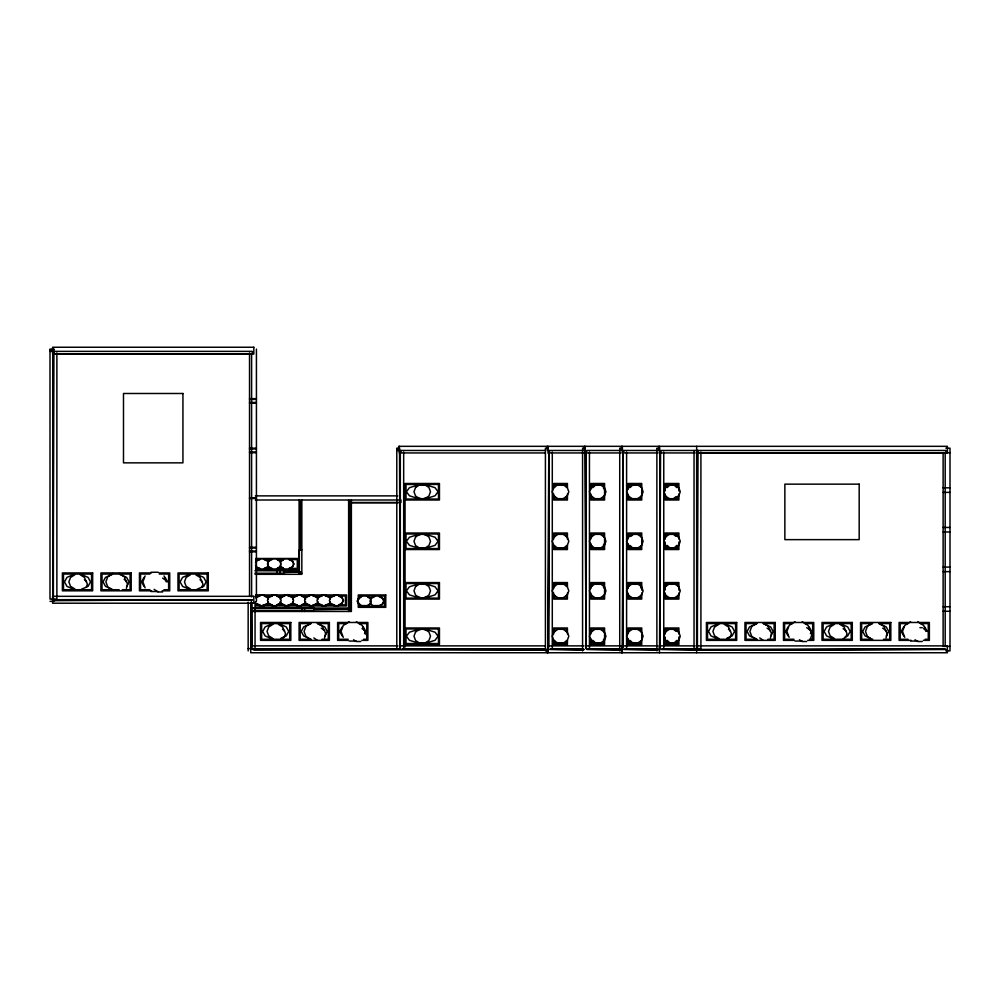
<?xml version="1.0" encoding="UTF-8"?>
<svg xmlns="http://www.w3.org/2000/svg" width="1000" height="1000" viewBox="0 0 1000 1000"><rect width="100%" height="100%" fill="white"/><g stroke="black" fill="none" stroke-linecap="round" stroke-linejoin="round"><path stroke-width="1.5" d="M86.275 587.388L87.35 584.225L86.275 581.062L84.4 579.75M126.35 588.35L127.613 584.637L126.35 580.913L124.15 579.375M201.875 587.388L202.95 584.225L201.875 581.062L200 579.75M324.513 637.9L325.775 634.175L324.513 630.45L321.213 628.15M770.387 637.9L771.65 634.175L770.387 630.45L767.087 628.15M810.462 638.862L811.912 634.587L810.462 630.312L806.663 627.663M885.987 637.9L887.25 634.175L885.987 630.45L882.688 628.15M145.113 575.925L142.875 581.875L145.113 587.837M255.487 562.913L256.363 560.75L259.8 558.75L264.05 558.75L267.488 560.75L268.375 562.913M268.375 565.075L267.488 567.225L264.05 569.225L259.8 569.225L256.363 567.225L255.487 565.075M280.25 562.913L281.125 560.75L284.575 558.75L288.825 558.75L292.262 560.75L293.575 563.987L292.262 567.225L288.825 569.225L284.575 569.225L281.125 567.225L280.25 565.075M268.375 601.538L267.488 603.7L264.05 605.7L259.8 605.7L256.363 603.7M280.25 599.375L281.125 597.225L284.575 595.225L288.825 595.225L292.262 597.225L293.575 600.462L292.262 603.7L288.825 605.7L284.575 605.7L281.125 603.7L280.25 601.538M292.638 599.375L293.512 597.225L296.962 595.225L301.212 595.225L304.65 597.225L305.525 599.375M305.525 601.538L304.65 603.7L301.212 605.7L296.962 605.7L293.512 603.7L292.638 601.538M317.913 601.538L317.038 603.7L313.6 605.7L309.337 605.7L305.9 603.7L304.587 600.462L305.9 597.225L309.337 595.225L313.6 595.225L317.038 597.225L317.913 599.375M330.3 601.538L329.425 603.7L325.975 605.7L321.725 605.7L318.288 603.7L316.975 600.462L318.288 597.225L321.725 595.225L325.975 595.225L329.425 597.225L330.3 599.375M371.325 601.15L370.012 604.388L366.575 606.388L362.325 606.388L358.888 604.388L357.575 601.15L358.888 597.913L362.325 595.913M126.587 586.4L129.075 581.875L126.587 577.362L120.075 574.562M144.05 577.362L141.575 581.875L144.05 586.4M324.75 635.938L327.238 631.425L324.75 626.9L318.238 624.1M342.225 626.9L339.738 631.425L342.225 635.938M364.525 633.688L365.775 631.425L363.288 626.9M770.625 635.938L773.112 631.425L770.625 626.9L764.112 624.1M788.088 626.9L785.6 631.425L788.088 635.938M810.4 633.688L811.637 631.425L809.15 626.9M886.225 635.938L888.713 631.425L886.225 626.9L879.712 624.1M903.688 626.9L901.2 631.425L903.688 635.938M592.587 487.7L594.7 486.037M629.738 487.7L631.85 486.037M666.9 487.7L669.013 486.037M673.975 498.288L676.087 496.625M630.8 536.413L632.9 534.738M675.025 547L677.138 545.325M675.025 641.95L677.138 640.288M281.637 638.875L284.438 636.925L285.512 633.763L284.438 630.6L282.575 629.3M727.5 638.875L730.312 636.925L731.388 633.763L730.312 630.6L728.438 629.3M843.1 638.875L845.913 636.925L846.988 633.763L845.913 630.6L843.1 628.65M74.85 574.763L70.525 577.475L68.863 581.875L70.525 586.275L74.85 589M112.912 573.5L107.812 576.7L105.875 581.875L107.812 587.062L112.912 590.262M190.45 574.763L186.112 577.475L184.462 581.875L186.112 586.275L190.45 589M273.012 624.3L268.688 627.025L267.038 631.425L268.688 635.825L273.012 638.538M311.075 623.05L305.988 626.25L304.037 631.425L305.988 636.6L311.075 639.8M349.137 621.788L343.275 625.462L341.037 631.425L343.275 637.375M718.888 624.3L714.562 627.025L712.9 631.425L714.562 635.825L718.888 638.538M756.95 623.05L751.85 626.25L749.912 631.425L751.85 636.6L756.95 639.8M795 621.788L789.15 625.462L786.912 631.425L789.15 637.375M834.475 624.3L830.15 627.025L828.5 631.425L830.15 635.825L834.475 638.538M872.537 623.05L867.45 626.25L865.5 631.425L867.45 636.6L872.537 639.8M910.6 621.788L904.75 625.462L902.513 631.425L904.75 637.375M256.363 597.225L259.8 595.225L264.05 595.225L267.488 597.225L268.375 599.375M374.712 595.913L371.262 597.913L369.95 601.15L371.262 604.388L374.712 606.388L378.963 606.388L382.4 604.388L383.713 601.15L382.4 597.913L378.963 595.913M256.025 561.237L259.675 559.538M268.412 561.237L272.062 559.538M264.175 568.438L267.825 566.737M280.8 561.237L283.225 560.112M277.787 567.875L280.212 566.737M288.95 568.438L292.6 566.737L293.988 563.987L292.6 561.237L288.95 559.538M256.025 597.712L259.675 596.013M268.412 597.712L272.062 596.013M264.175 604.913L266.613 603.775M280.8 597.712L284.438 596.013M276.562 604.913L280.212 603.212M293.188 597.712L296.825 596.013M288.95 604.913L292.6 603.212M305.562 597.712L309.212 596.013M301.337 604.913L303.762 603.775M317.95 597.712L321.6 596.013M313.725 604.913L317.362 603.212M330.337 597.712L333.988 596.013M326.112 604.913L329.75 603.212M338.488 604.913L342.137 603.212L343.537 600.462L342.137 597.712L338.488 596.013M360.975 597.263L358.55 598.4L357.15 601.15L358.55 603.9L360.975 605.025M370.938 598.4L374.575 596.7M367.925 605.025L370.35 603.9M73.5 574.562L66.988 577.362L64.5 581.875L66.988 586.4L73.5 589.2M112.037 574.562L105.525 577.362L103.038 581.875L105.525 586.4L112.037 589.2M81.55 589.2L88.05 586.4L90.538 581.875L88.05 577.362L81.55 574.562M189.1 574.562L182.587 577.362L180.1 581.875L182.587 586.4L189.1 589.2M197.138 589.2L203.65 586.4L206.137 581.875L203.65 577.362L197.138 574.562M271.663 624.1L265.15 626.9L262.675 631.425L265.15 635.938L271.663 638.737M310.2 624.1L303.688 626.9L301.2 631.425L303.688 635.938L308.9 638.175M281.012 638.175L286.225 635.938L288.712 631.425L286.225 626.9L279.713 624.1M717.537 624.1L711.025 626.9L708.538 631.425L711.025 635.938L717.537 638.737M756.075 624.1L749.562 626.9L747.075 631.425L749.562 635.938L756.075 638.737M726.888 638.175L732.087 635.938L734.575 631.425L732.087 626.9L725.588 624.1M833.138 624.1L826.625 626.9L824.137 631.425L826.625 635.938L833.138 638.737M871.663 624.1L865.15 626.9L862.675 631.425L865.15 635.938L870.362 638.175M845.088 637.062L847.688 635.938L850.175 631.425L847.688 626.9L841.175 624.1M54.125 349.1L50 349.1L50 599.087L56.875 599.087L56.875 352.938M50 349.862L54.125 349.862M50 351.375L252.288 351.375L252.288 353.85L54.125 353.85L54.125 351.375M249.537 398.65L256.425 398.65M249.537 399.4L256.425 399.4M249.537 402.425L256.425 402.425M249.537 403.188L256.425 403.188M249.537 448.188L256.425 448.188M399.538 448.188L396.788 448.188L396.788 648.625M545.413 448.188L548.162 448.188M582.575 448.188L585.325 448.188M619.725 448.188L622.475 448.188M656.875 448.188L659.638 448.188M945.875 448.188L950 448.188L950 650.9L945.875 650.9M249.537 448.95L256.425 448.95M396.788 448.95L399.538 448.95M396.788 450.462L544.9 450.462M583.6 450.462L549.538 450.462L549.538 452.938L583.6 452.938M585.325 450.462L585.938 648.625L585.188 446.325M620.763 450.462L586.7 450.462L586.7 452.938L620.763 452.938M657.913 450.462L623.85 450.462L623.85 452.938L657.913 452.938M400.312 451.838L400.312 647.25M623.25 451.838L623.25 647.25M249.537 451.975L256.425 451.975M249.537 452.725L256.425 452.725M943.125 452.725L950 452.725M544.9 452.938L400.913 452.938L400.913 450.462M695.075 452.938L661.012 452.938L661.012 450.462L945.875 450.462L945.875 452.938L698.162 452.938L698.162 450.462M696.65 453.212L947.387 453.212L947.387 446.325L398.65 446.325L398.65 450.462M558.6 485.2L562.513 485.2M595.75 485.2L599.663 485.2M632.9 485.2L636.812 485.2M670.062 485.2L673.975 485.2M943.125 487.825L950 487.825M943.125 492.362L950 492.362M255.425 495.875L397.788 495.875M249.537 497.725L256.425 497.725M420.15 498.288L417.362 498.288L409.45 495.788L406.425 491.737L409.45 487.7L417.362 485.2L427.137 485.2L435.05 487.7L438.075 491.737L435.05 495.788L427.137 498.288L424.338 498.288M249.537 498.488L256.425 498.488M255.387 500L400.913 500L400.913 502.475L349.825 502.475M405.05 500L439.45 500L439.45 483.488L405.05 483.488L405.05 647.05M349.812 502.75L397.788 502.75M943.125 527.45L950 527.45M943.125 532L950 532M405.05 533.025L439.45 533.025L439.45 549.538L405.05 549.538M420.15 534.738L417.362 534.738L409.45 537.238L406.425 541.287L409.45 545.325L417.362 547.825L427.137 547.825L435.05 545.325L438.075 541.287L435.05 537.238L427.137 534.738L424.338 534.738M249.537 547.275L256.425 547.275M558.6 547.825L562.513 547.825M595.75 547.825L599.663 547.825M632.9 547.825L636.812 547.825M670.062 547.825L673.975 547.825M249.537 548.025L256.425 548.025M301.837 549.812L299.363 549.812L299.363 573.212L301.837 573.212M249.537 551.05L256.425 551.05M249.537 551.812L256.425 551.812M256.837 559.587L259.95 559.587M264.613 559.587L270.837 559.587M277.062 559.587L283.288 559.587M289.513 559.587L297.288 559.587L297.288 568.4L289.513 568.4M943.125 567.087L950 567.087M256.837 568.4L259.95 568.4M264.613 568.4L270.837 568.4M277.062 568.4L283.288 568.4M254.913 570.737L298.738 570.875M943.125 571.625L950 571.625M283.675 571.838L300.738 571.912L283.675 572.525M150.963 572.25L158.2 572.25M283.675 572.25L300.738 572.25M151.562 572.938L139.45 572.938L139.45 590.825L151.562 590.825M159.125 572.938L169.725 572.938L169.725 590.825L162.15 590.825M254.913 573.212L283.675 573.212L283.675 570.737M149.913 574.038L140.55 574.038L140.55 589.725L149.913 589.725M159.262 574.038L168.625 574.038L168.625 589.725L163.95 589.725M255.05 574.312L301.837 574.312L301.837 500M405.05 582.575L439.45 582.575L439.45 599.087L405.05 599.087M558.6 584.288L562.513 584.288M595.75 584.288L599.663 584.288M632.9 584.288L636.812 584.288M670.062 584.288L673.975 584.288M351.375 586.975L348.9 586.975L348.9 610.363L351.375 610.363M119.175 589.725L102.013 589.725L102.013 574.038L130.087 574.038L130.087 589.725L122.287 589.725M150.963 591.512L158.2 591.512M162.638 591.975L157.938 591.975L154.137 589.325M256.837 596.05L259.95 596.05M264.613 596.05L272.387 596.05M277.05 596.05L284.825 596.05M287.925 596.05L297.262 596.05M301.925 596.05L309.7 596.05M312.812 596.05L322.137 596.05M325.25 596.05L334.575 596.05M339.237 596.05L345.462 596.05L345.462 604.862L339.237 604.862M420.15 597.375L417.362 597.375L409.45 594.875L406.425 590.825L409.45 586.788L417.362 584.288L427.137 584.288L435.05 586.788L438.075 590.825L435.05 594.875L427.137 597.375L424.338 597.375M50 601.35L54.125 601.35M256.837 604.862L259.95 604.862M263.05 604.862L272.387 604.862M277.05 604.862L284.825 604.862M287.925 604.862L297.262 604.862M301.925 604.862L309.7 604.862M312.812 604.862L322.137 604.862M325.25 604.862L334.575 604.862M362.2 605.6L366.7 605.6M374.575 605.6L379.087 605.6L382.738 603.9L384.125 601.15L382.738 598.4L379.087 596.7M943.125 606.725L950 606.725M253.4 607.888L313.95 607.888L313.95 610.363L253.4 610.363M252.288 608.025L351.375 608.025M350.275 608.987L313.95 608.987L350.275 609.075L313.95 609.675M313.95 609.4L350.275 609.4M943.125 611.263L950 611.263M252.288 611.462L351.375 611.462L351.375 500M311.1 623.575L300.188 623.575L300.188 639.263L311.1 639.263M317.337 623.575L328.263 623.575L328.263 639.263L322.013 639.263M346.512 623.575L338.713 623.575L338.713 639.263L348.075 639.263M358.988 623.575L366.788 623.575L366.788 639.263L363.675 639.263M756.975 623.575L746.05 623.575L746.05 639.263L756.975 639.263M763.213 623.575L774.125 623.575L774.125 639.263L767.887 639.263M792.387 623.575L784.587 623.575L784.587 639.263L793.95 639.263M804.862 623.575L812.663 623.575L812.663 639.263L809.538 639.263M872.575 623.575L861.65 623.575L861.65 639.263L872.575 639.263M878.812 623.575L889.725 623.575L889.725 639.263L883.487 639.263M907.987 623.575L900.188 623.575L900.188 639.263L907.987 639.263M920.462 623.575L928.263 623.575L928.263 639.263L925.138 639.263M919.912 627.663L922.262 627.663M405.05 627.987L439.45 627.987L439.45 644.5L405.05 644.5M420.15 629.7L417.362 629.7L409.45 632.2L406.425 636.237L409.45 640.288L417.362 642.788L427.137 642.788L435.05 640.288L438.075 636.237L435.05 632.2L427.137 629.7L424.338 629.7M348.212 640.362L337.612 640.362L337.612 622.475L367.887 622.475L367.887 640.362L361.838 640.362M794.087 640.362L783.487 640.362L783.487 622.475L813.763 622.475L813.763 640.362L807.712 640.362M911.188 640.362L899.087 640.362L899.087 622.475L929.362 622.475L929.362 640.362L923.3 640.362M349.137 641.05L356.375 641.05M795 641.05L802.237 641.05M910.6 641.05L917.837 641.05M360.8 641.513L356.1 641.513L353.575 639.75M806.663 641.513L801.975 641.513L799.438 639.75M922.262 641.513L917.575 641.513L915.037 639.75M558.6 642.788L562.513 642.788M595.75 642.788L599.663 642.788M632.9 642.788L636.812 642.788M670.062 642.788L673.975 642.788M250.775 645.875L397.788 645.875M399.4 645.875L544.875 645.875M583.575 645.875L548.025 645.875L548.025 652.75M585.188 645.875L620.725 645.875M657.887 645.875L622.337 645.875L622.337 652.75M695.037 645.875L659.5 645.875L659.5 652.75M696.65 645.875L947.387 645.875L947.387 652.75L250.775 652.75L250.912 602.175M943.125 646.35L950 646.35M248.162 648.625L255.05 648.625L255.05 602.175M545.062 649.225L402.287 649.225L545.062 649.587M583.825 649.225L550.913 649.225L583.825 649.587M620.988 649.225L588.075 649.225L620.988 649.587M658.138 649.225L625.225 649.225L658.138 649.587M696.787 649.225L662.387 649.225L696.787 649.587M544.9 649.375L252.288 649.375L544.9 650M583.6 649.375L549.538 649.375L583.6 650M620.763 649.375L586.7 649.375L620.763 650M657.913 649.375L623.85 649.375L657.913 650M696.612 649.375L661.012 649.375L696.612 650M545.413 650.138L548.162 650.138M548.162 650.9L545.413 650.9L545.413 448.95M367.925 597.263L370.35 598.4M277.787 560.112L280.212 561.237M280.8 566.737L283.225 567.875M264.175 559.538L267.825 561.237M268.412 566.737L272.062 568.438M326.112 596.013L329.75 597.712M256.025 566.737L259.675 568.438M330.337 603.212L333.988 604.913M313.725 596.013L317.362 597.712M319.163 603.775L321.6 604.913M301.337 596.013L304.988 597.712M305.562 603.212L309.212 604.913M288.95 596.013L292.6 597.712M294.4 603.775L296.825 604.913M276.562 596.013L280.212 597.712M280.8 603.212L284.438 604.913M264.175 596.013L267.825 597.712M268.412 603.212L272.062 604.913M257.238 603.775L259.675 604.913M366.575 595.913L370.012 597.913L370.887 600.062M917.837 621.788L923.7 625.462L925.925 631.425M878.838 623.05L883.925 626.25L885.875 631.425M839.825 624.3L844.163 627.025L845.812 631.425M802.237 621.788L808.1 625.462L809.887 630.237M763.238 623.05L768.325 626.25L770.275 631.425M724.237 624.3L728.562 627.025L730.212 631.425M356.375 621.788L362.225 625.462L364.012 630.237M317.362 623.05L322.463 626.25L323.913 630.125M278.363 624.3L282.688 627.025L284.35 631.425M195.8 574.763L200.125 577.475L201.775 581.875M119.2 573.5L124.288 576.7L126.237 581.875M80.2 574.763L84.525 577.475L86.175 581.875M923.525 628.55L926.062 630.312M759.7 637.9L763 640.2M362.062 628.55L364.6 630.312L366.05 634.587M313.825 637.9L317.137 640.2M162.638 578.125L166.425 580.763M675.025 486.037L677.138 487.7M673.975 534.738L676.087 536.413M666.9 545.325L669.013 547M629.738 545.325L631.85 547M673.975 629.7L676.087 631.362M666.9 640.288L669.013 641.95M629.738 640.288L631.85 641.95M592.587 640.288L594.7 641.95M924.75 626.9L927.237 631.425M165.125 577.362L167.6 581.875M164.062 575.925L166.3 581.875M945.188 452.713L945.188 646.375M943.125 452.762L943.125 646.325M700.913 452.025L700.913 648.625L694.038 648.625L694.038 450.462M697.412 450.462L697.412 648.625M696.65 446.325L696.65 652.75M678.9 490.988L678.9 483.488L665.138 483.488L665.138 490.988M678.9 494L678.9 500L665.138 500L665.138 494M678.9 539.038L678.9 533.025L665.138 533.025L665.138 539.038M678.9 542.038L678.9 549.538L665.138 549.538L665.138 542.038M678.9 590.075L678.9 582.575L665.138 582.575L665.138 590.075M678.9 593.075L678.9 599.087L665.138 599.087L665.138 593.075M678.9 633.987L678.9 627.987L665.138 627.987L665.138 633.987M678.9 636.987L678.9 644.5L665.138 644.5L665.138 636.987M677.938 487.362L677.938 484.45L666.1 484.45L666.1 487.362M677.938 496.125L677.938 499.038L666.1 499.038L666.1 496.125M677.938 536.912L677.938 533.987L666.1 533.987L666.1 536.912M677.938 545.662L677.938 548.575L666.1 548.575L666.1 545.662M677.938 586.45L677.938 583.538L666.1 583.538L666.1 586.45M677.938 595.2L677.938 598.125L666.1 598.125L666.1 595.2M677.938 631.862L677.938 628.95L666.1 628.95L666.1 631.862M677.938 640.612L677.938 643.538L666.1 643.538L666.1 640.612M663.763 452.025L663.763 648.625M659.5 446.325L659.5 453.212M658.737 446.325L658.737 450.462M656.875 448.95L656.875 650.9M641.737 590.075L641.737 582.575L627.987 582.575L627.987 588.575M641.737 593.075L641.737 599.087L627.987 599.087L627.987 593.075M640.775 487.362L640.775 484.45L628.95 484.45L628.95 487.362M640.775 496.125L640.775 499.038L628.95 499.038L628.95 496.125M640.775 536.912L640.775 533.987L628.95 533.987L628.95 536.912M640.775 545.662L640.775 548.575L628.95 548.575L628.95 545.662M640.775 587.913L640.775 583.538L628.95 583.538L628.95 586.45M640.775 595.2L640.775 598.125L628.95 598.125L628.95 595.2M640.775 631.862L640.775 628.95L628.95 628.95L628.95 631.862M640.775 640.612L640.775 643.538L628.95 643.538L628.95 640.612M627.987 489.487L627.987 483.488L641.737 483.488L641.737 500L627.987 500L627.987 494M627.987 539.038L627.987 533.025L641.737 533.025L641.737 549.538L627.987 549.538L627.987 543.538M627.987 633.987L627.987 627.987L641.737 627.987L641.737 644.5L627.987 644.5L627.987 638.488M626.6 452.025L626.6 648.625M622.337 446.325L622.337 453.212M621.587 446.325L621.587 450.462M621.587 648.625L621.587 652.75M619.725 448.95L619.725 650.9M603.625 488.825L603.625 484.45L591.788 484.45L591.788 487.362M603.625 496.125L603.625 499.038L591.788 499.038L591.788 496.125M603.625 536.912L603.625 533.987L591.788 533.987L591.788 536.912M603.625 544.2L603.625 548.575L591.788 548.575L591.788 545.662M603.625 587.913L603.625 583.538L591.788 583.538L591.788 586.45M603.625 595.2L603.625 598.125L591.788 598.125L591.788 595.2M603.625 631.862L603.625 628.95L591.788 628.95L591.788 631.862M603.625 639.15L603.625 643.538L591.788 643.538L591.788 640.612M590.825 489.487L590.825 483.488L604.587 483.488L604.587 500L590.825 500L590.825 494M590.825 539.038L590.825 533.025L604.587 533.025L604.587 549.538L590.825 549.538L590.825 543.538M590.825 588.575L590.825 582.575L604.587 582.575L604.587 599.087L590.825 599.087L590.825 593.075M590.825 633.987L590.825 627.987L604.587 627.987L604.587 644.5L590.825 644.5L590.825 638.488M589.45 452.025L589.45 648.625M584.425 446.325L584.425 450.462M582.575 448.95L582.575 650.9M567.425 487.987L567.425 483.488L553.675 483.488L553.675 487.987M567.425 494L567.425 500L553.675 500L553.675 494M567.425 539.038L567.425 533.025L553.675 533.025L553.675 539.038M567.425 545.037L567.425 549.538L553.675 549.538L553.675 545.037M567.425 587.075L567.425 582.575L553.675 582.575L553.675 588.575M567.425 593.075L567.425 599.087L553.675 599.087L553.675 593.075M567.425 633.987L567.425 627.987L553.675 627.987L553.675 633.987M567.425 639.987L567.425 644.5L553.675 644.5L553.675 639.987M566.462 487.362L566.462 484.45L554.637 484.45L554.637 487.362M566.462 496.125L566.462 499.038L554.637 499.038L554.637 496.125M566.462 536.912L566.462 533.987L554.637 533.987L554.637 536.912M566.462 545.662L566.462 548.575L554.637 548.575L554.637 545.662M566.462 586.45L566.462 583.538L554.637 583.538L554.637 586.45M566.462 595.2L566.462 598.125L554.637 598.125L554.637 595.2M566.462 631.862L566.462 628.95L554.637 628.95L554.637 631.862M566.462 640.612L566.462 643.538L554.637 643.538L554.637 640.612M552.288 452.025L552.288 648.625M548.025 446.325L548.025 453.212M547.275 446.325L547.275 450.462M547.275 648.625L547.275 652.75M403.675 452.025L403.675 648.625M400.163 450.462L400.163 648.625L399.538 450.462M399.4 446.325L399.4 453.212M359.363 598.962L359.363 596.05L384.675 596.05L384.675 606.237L359.363 606.237L359.363 603.325M350.55 502.75L350.55 608.713M350.138 501.1L350.138 586.975M350.05 501.1L350.05 586.975M349.725 501.1L349.725 586.975M349.45 501.1L349.45 586.975M348.625 500L348.625 611.462M304.587 609.175L304.587 611.462M301.837 609.175L301.837 611.462M300.6 501.1L300.6 549.812M300.512 501.1L300.512 549.812M300.188 501.1L300.188 549.812M299.913 501.1L299.913 549.812M299.088 500L299.088 574.312M279.812 570.875L279.812 574.312M277.062 570.875L277.062 574.312M256.425 349.1L256.425 601.35M255.738 561.237L255.738 558.488L298.4 558.488L298.4 569.5L255.738 569.5L255.738 566.737M255.738 597.712L255.738 594.95L346.562 594.95L346.562 605.962L255.738 605.962L255.738 601.838M251.6 353.625L251.6 596.838M251.688 602.25L251.688 647.25L251.325 602.25M251.537 602.175L251.537 648.625M250.912 599.688L55.5 599.688M249.537 352.95L249.537 595.962M248.162 602.175L248.162 650.9M53.375 351.375L53.375 599.087M52.75 351.375L52.75 599.087M415.562 487.45L413.988 491.737L415.562 496.025L419.7 498.675L424.8 498.675L428.925 496.025L430.5 491.737L428.925 487.45L424.8 484.812L419.7 484.812L415.562 487.45M415.562 537L413.988 541.287L415.562 545.575L419.7 548.225L424.8 548.225L428.925 545.575L430.5 541.287L428.925 537L424.8 534.35L419.7 534.35L415.562 537M415.562 586.538L413.988 590.825L415.562 595.112L419.7 597.762L424.8 597.762L428.925 595.112L430.5 590.825L428.925 586.538L424.8 583.888L419.7 583.888L415.562 586.538M415.562 631.95L413.988 636.237L415.562 640.525L419.7 643.175L424.8 643.175L428.925 640.525L430.5 636.237L428.925 631.95L424.8 629.3L419.7 629.3L415.562 631.95M553.875 487.45L552.288 491.737L553.875 496.025L558 498.675L563.1 498.675L567.225 496.025L568.812 491.737L567.225 487.45L563.1 484.812L558 484.812L553.875 487.45M553.875 537L552.288 541.287L553.875 545.575L558 548.225L563.1 548.225L567.225 545.575L568.812 541.287L567.225 537L563.1 534.35L558 534.35L553.875 537M553.875 586.538L552.288 590.825L553.875 595.112L558 597.762L563.1 597.762L567.225 595.112L568.812 590.825L567.225 586.538L563.1 583.888L558 583.888L553.875 586.538M591.025 487.45L589.45 491.737L591.025 496.025L595.15 498.675L600.262 498.675L604.388 496.025L605.962 491.737L604.388 487.45L600.262 484.812L595.15 484.812L591.025 487.45M553.875 631.95L552.288 636.237L553.875 640.525L558 643.175L563.1 643.175L567.225 640.525L568.812 636.237L567.225 631.95L563.1 629.3L558 629.3L553.875 631.95M591.025 537L589.45 541.287L591.025 545.575L595.15 548.225L600.262 548.225L604.388 545.575L605.962 541.287L604.388 537L600.262 534.35L595.15 534.35L591.025 537M591.025 586.538L589.45 590.825L591.025 595.112L595.15 597.762L600.262 597.762L604.388 595.112L605.962 590.825L604.388 586.538L600.262 583.888L595.15 583.888L591.025 586.538M628.188 487.45L626.6 491.737L628.188 496.025L632.312 498.675L637.413 498.675L641.538 496.025L643.125 491.737L641.538 487.45L637.413 484.812L632.312 484.812L628.188 487.45M591.025 631.95L589.45 636.237L591.025 640.525L595.15 643.175L600.262 643.175L604.388 640.525L605.962 636.237L604.388 631.95L600.262 629.3L595.15 629.3L591.025 631.95M628.188 537L626.6 541.287L628.188 545.575L632.312 548.225L637.413 548.225L641.538 545.575L643.125 541.287L641.538 537L637.413 534.35L632.312 534.35L628.188 537M628.188 586.538L626.6 590.825L628.188 595.112L632.312 597.762L637.413 597.762L641.538 595.112L643.125 590.825L641.538 586.538L637.413 583.888L632.312 583.888L628.188 586.538M665.337 487.45L663.763 491.737L665.337 496.025L669.463 498.675L674.575 498.675L678.7 496.025L680.275 491.737L678.7 487.45L674.575 484.812L669.463 484.812L665.337 487.45M628.188 631.95L626.6 636.237L628.188 640.525L632.312 643.175L637.413 643.175L641.538 640.525L643.125 636.237L641.538 631.95L637.413 629.3L632.312 629.3L628.188 631.95M665.337 537L663.763 541.287L665.337 545.575L669.463 548.225L674.575 548.225L678.7 545.575L680.275 541.287L678.7 537L674.575 534.35L669.463 534.35L665.337 537M665.337 586.538L663.763 590.825L665.337 595.112L669.463 597.762L674.575 597.762L678.7 595.112L680.275 590.825L678.7 586.538L674.575 583.888L669.463 583.888L665.337 586.538M665.337 631.95L663.763 636.237L665.337 640.525L669.463 643.175L674.575 643.175L678.7 640.525L680.275 636.237L678.7 631.95L674.575 629.3L669.463 629.3L665.337 631.95M268.75 560.75L267.425 563.987L268.75 567.225L272.188 569.225L276.438 569.225L279.875 567.225L281.188 563.987L279.875 560.75L276.438 558.75L272.188 558.75L268.75 560.75M268.75 597.225L267.425 600.462L268.75 603.7L272.188 605.7L276.438 605.7L279.875 603.7L281.188 600.462L279.875 597.225L276.438 595.225L272.188 595.225L268.75 597.225M330.675 597.225L329.363 600.462L330.675 603.7L334.113 605.7L338.363 605.7L341.8 603.7L343.125 600.462L341.8 597.225L338.363 595.225L334.113 595.225L330.675 597.225M253.812 347.25L52.613 347.25L52.613 354.125L253.812 354.125L253.812 347.25M53.525 352.75L53.163 597.712L53.525 352.75M182.938 393.488L123.488 393.488L123.488 462.85L182.938 462.85L182.938 393.488M548.787 450.462L548.162 648.625L548.787 450.462M623.1 450.462L622.475 648.625L623.1 450.462M660.25 450.462L659.638 648.625L660.25 450.462M548.938 451.838L548.575 647.25L548.938 451.838M586.087 451.838L585.737 647.25L586.087 451.838M660.4 451.838L660.05 647.25L660.4 451.838M697.562 451.838L697.2 647.25L697.562 451.838M859.175 484.15L784.862 484.15L784.862 539.637L859.175 539.637L859.175 484.15M438.488 484.45L406.012 484.45L406.012 499.038L438.488 499.038L438.488 484.45M438.488 533.987L406.012 533.987L406.012 548.575L438.488 548.575L438.488 533.987M92.662 572.938L62.387 572.938L62.387 590.825L92.662 590.825L92.662 572.938M131.188 572.938L100.913 572.938L100.913 590.825L131.188 590.825L131.188 572.938M208.263 572.938L177.987 572.938L177.987 590.825L208.263 590.825L208.263 572.938M91.562 574.038L63.487 574.038L63.487 589.725L91.562 589.725L91.562 574.038M207.15 574.038L179.088 574.038L179.088 589.725L207.15 589.725L207.15 574.038M438.488 583.538L406.012 583.538L406.012 598.125L438.488 598.125L438.488 583.538M385.775 594.95L358.263 594.95L358.263 607.337L385.775 607.337L385.775 594.95M253.812 596.325L52.613 596.325L52.613 603.212L253.812 603.212L253.812 596.325M252.288 599.837L54.125 600.462L252.288 599.837M290.825 622.475L260.55 622.475L260.55 640.362L290.825 640.362L290.825 622.475M329.363 622.475L299.088 622.475L299.088 640.362L329.363 640.362L329.363 622.475M736.7 622.475L706.425 622.475L706.425 640.362L736.7 640.362L736.7 622.475M775.225 622.475L744.95 622.475L744.95 640.362L775.225 640.362L775.225 622.475M852.288 622.475L822.013 622.475L822.013 640.362L852.288 640.362L852.288 622.475M890.825 622.475L860.55 622.475L860.55 640.362L890.825 640.362L890.825 622.475M289.725 623.575L261.65 623.575L261.65 639.263L289.725 639.263L289.725 623.575M735.6 623.575L707.525 623.575L707.525 639.263L735.6 639.263L735.6 623.575M851.188 623.575L823.125 623.575L823.125 639.263L851.188 639.263L851.188 623.575M438.488 628.95L406.012 628.95L406.012 643.538L438.488 643.538L438.488 628.95M399.538 649.225L253.675 649.587L399.538 649.225M944.5 649.225L699.538 649.587L944.5 649.225M945.875 649.375L698.162 650L945.875 649.375"/></g></svg>
